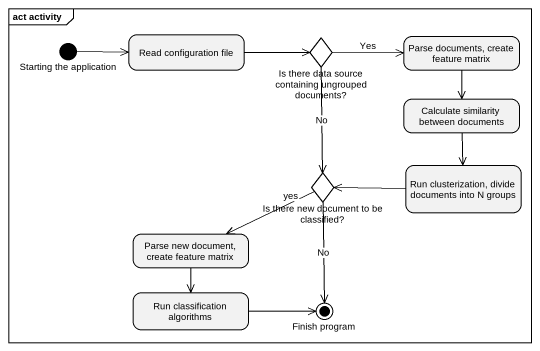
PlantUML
@startuml
mainframe act activity
hide empty description
state "Starting the application" as Starting_the_application <<start>>
state "Read configuration file" as Read_configuration_file
state "Is there data source containing ungrouped documents?" as Is_there_data_source <<choice>>
state "Parse documents, create feature matrix" as Parse_documents_create
state "Calculate similarity between documents" as Calculate_similarity
state "Is there new document to be classified?" as Is_there_new_document_to_be <<choice>>
state "Run clusterization, divide documents into N groups" as Run_clusterization_divide
state "Parse new document, create feature matrix" as Parse_new_document_create
state "Run classification algorithms" as Run_classification
state "Finish program" as Finish_program <<end>>
Starting_the_application -right-> Read_configuration_file
Read_configuration_file -right-> Is_there_data_source
Is_there_data_source -right-> Parse_documents_create : Yes
Is_there_data_source --> Is_there_new_document_to_be : No
Parse_documents_create --> Calculate_similarity
Calculate_similarity --> Run_clusterization_divide
Is_there_new_document_to_be -left-> Parse_new_document_create : yes
Is_there_new_document_to_be --> Finish_program : No
Run_clusterization_divide -left-> Is_there_new_document_to_be
Parse_new_document_create --> Run_classification
Run_classification -right-> Finish_program
@enduml
